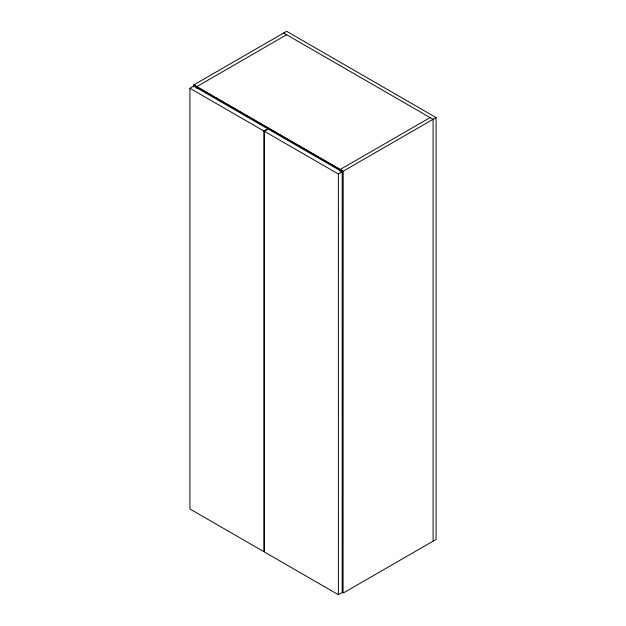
<?xml version="1.0" encoding="UTF-8"?>
<svg xmlns="http://www.w3.org/2000/svg" width="626" height="626" viewBox="0 0 626 626"><rect width="100%" height="100%" fill="white"/><g stroke="black" fill="none" stroke-linecap="round" stroke-linejoin="round"><path stroke-width="0.94" d="M189.913 88.289L193.739 86.083L267.717 128.792L263.898 130.998L189.913 88.289L189.913 508.985L263.898 551.702L263.898 130.998M196.627 86.717L286.63 34.751M264.391 131.288L268.21 129.081L342.195 171.79L342.195 592.493L338.376 594.7L264.391 551.991L264.391 131.288L338.376 173.997L342.195 171.79M340.098 169.552L430.109 117.586M436.087 117.586L343.087 171.274L193.637 84.987L286.63 31.3L436.087 117.586L436.087 539.44L343.087 593.127L343.189 171.219L193.739 84.933L193.637 86.944M283.641 33.029L433.098 119.316L433.098 541.161M340.2 169.489L340.098 171.501M338.376 173.997L338.376 594.7M196.728 86.654L196.728 88.383"/></g></svg>
